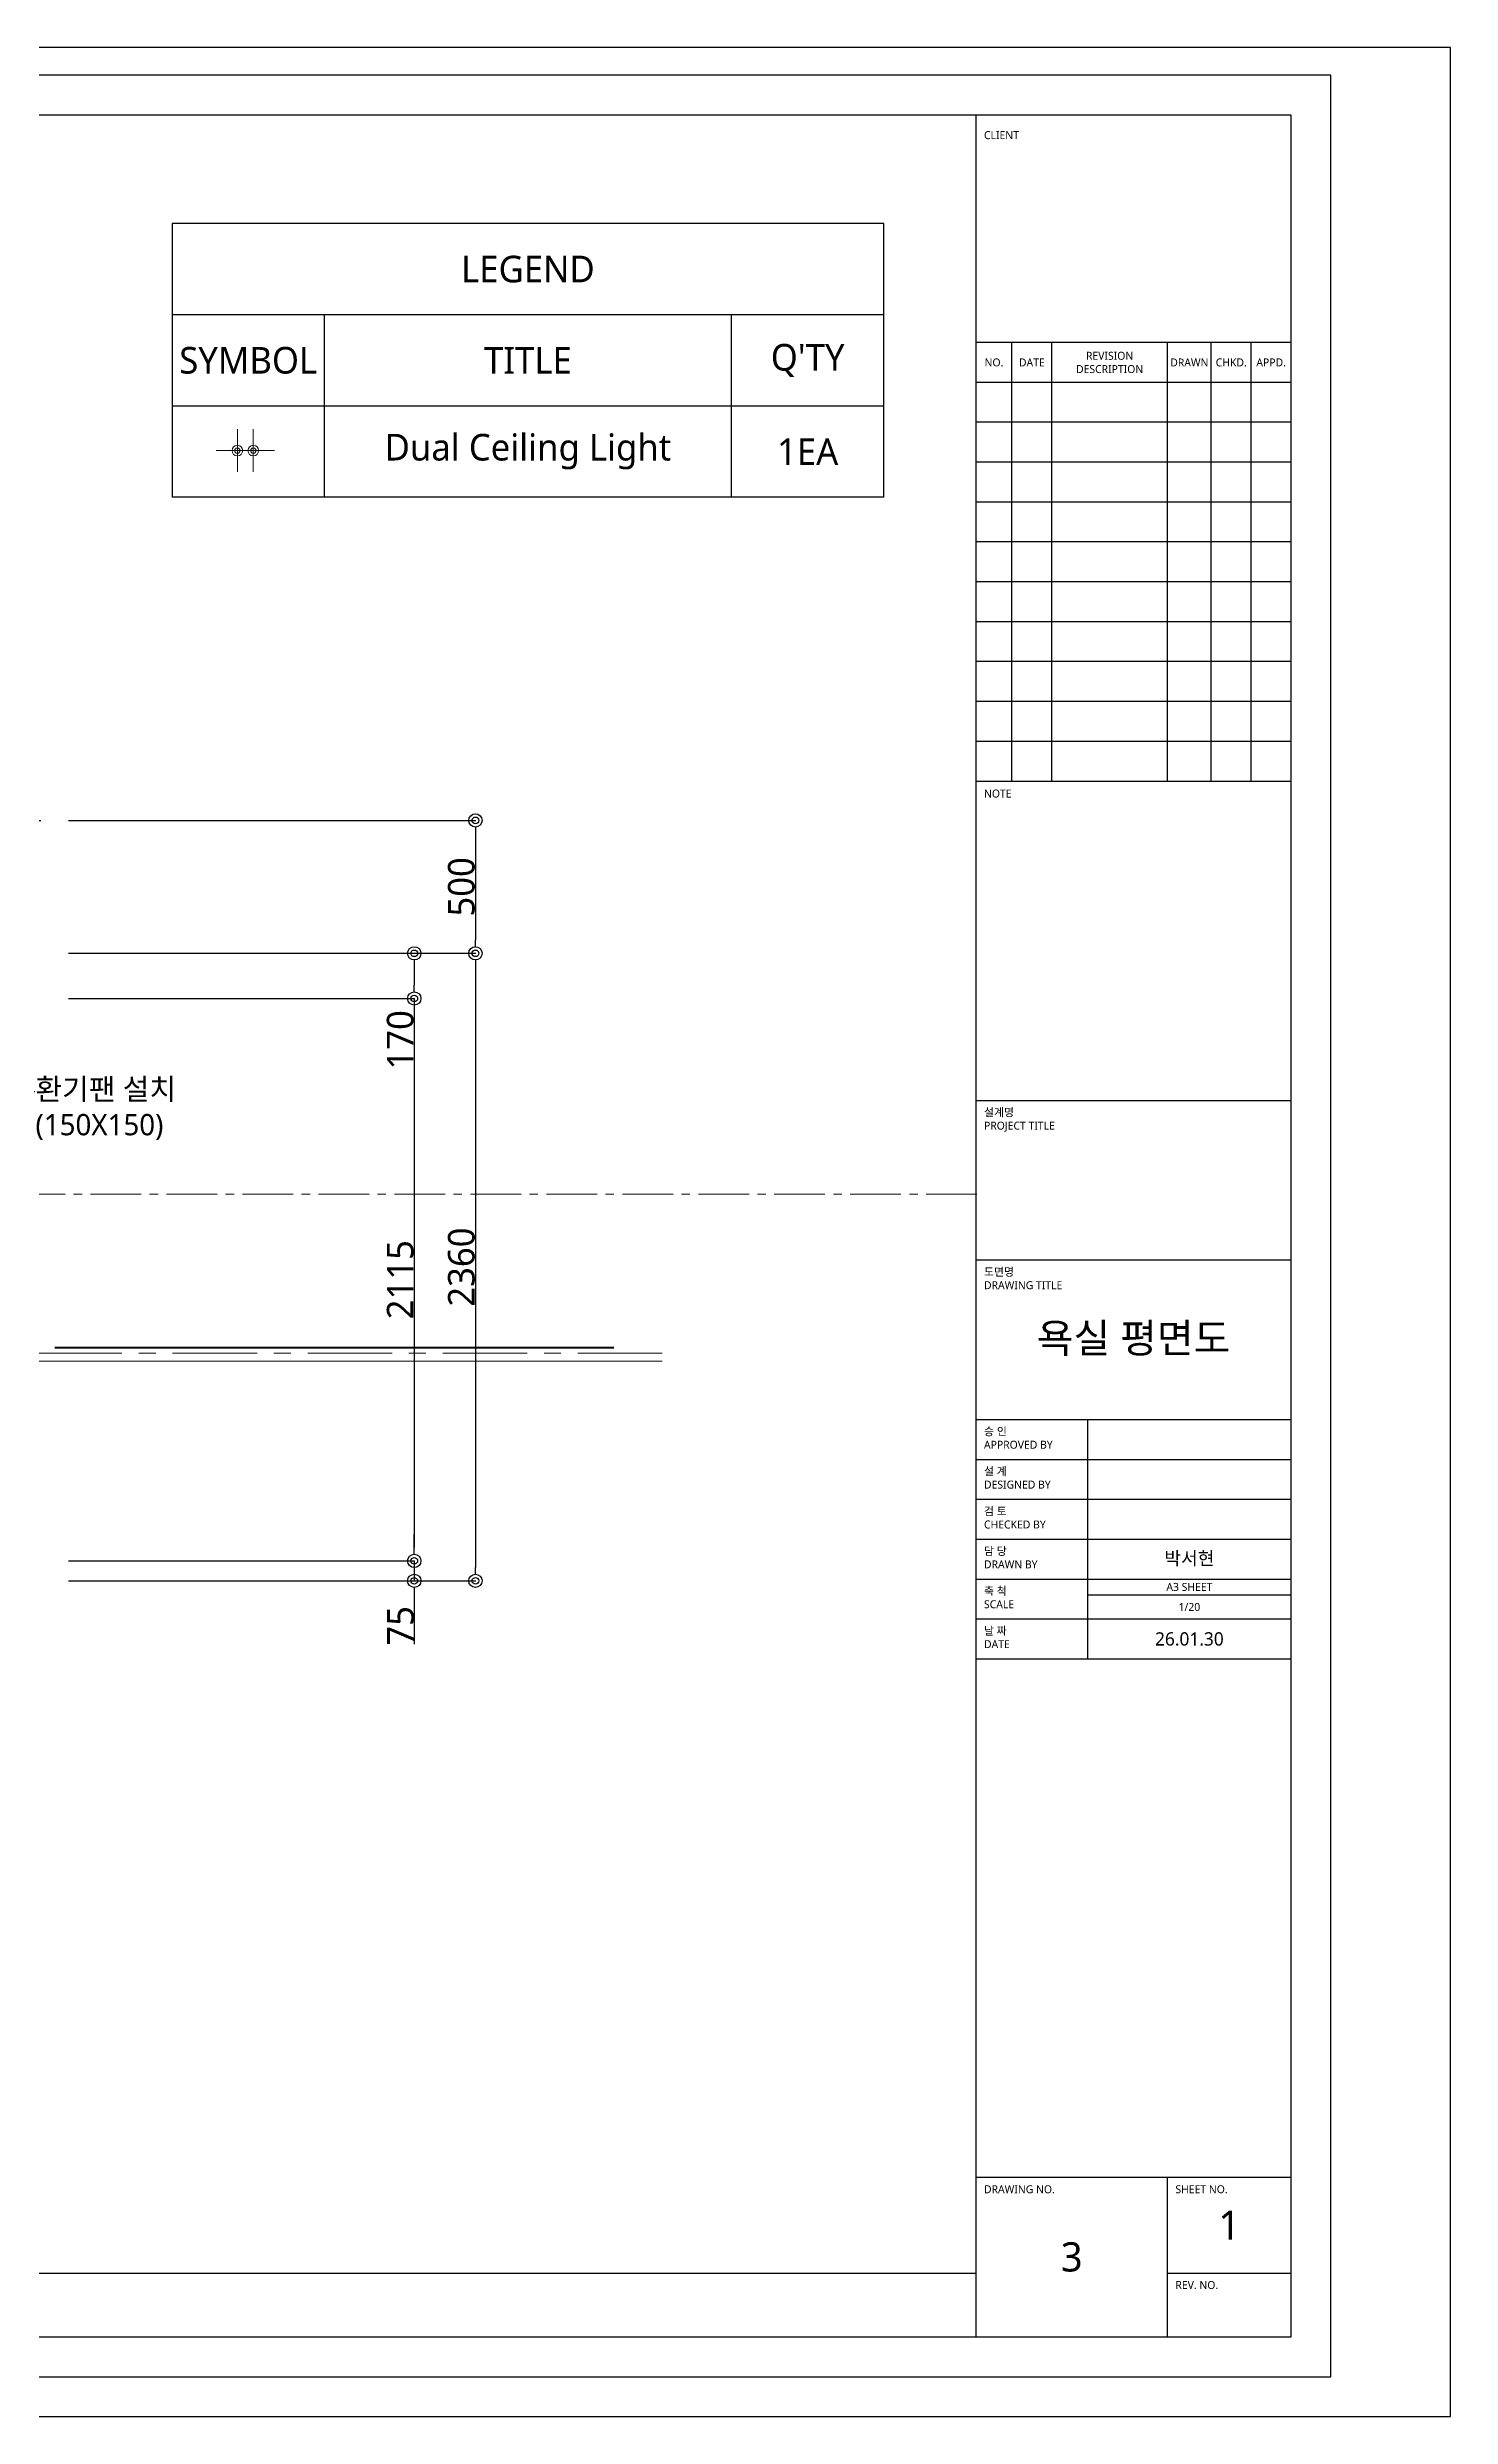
# Model space of a CAD drawing. Header units: millimetres. Extents: x 0 to 12600, y 0 to 8910.
# Drawn here: x 7322 to 12600, y 0 to 8910 of the extents above; entities that cross this region are included whole.
import ezdxf
from ezdxf import colors
from ezdxf.entities.mleader import LeaderData, LeaderLine
from ezdxf.math import Vec2, Vec3

# ---------------------------------------------------------------- set-up
doc = ezdxf.new("R2010")
doc.units = ezdxf.units.MM
doc.header["$LTSCALE"] = 10
doc.linetypes.add('CENTER', pattern=[50.8, 31.75, -6.35, 6.35, -6.35])
doc.linetypes.add('CENTER2', pattern=[28.575, 19.05, -3.175, 3.175, -3.175])
for name, color, linetype, lineweight in [('가구', 4, 'Continuous', 20), ('구체선', 7, 'Continuous', 9), ('문자', 3, 'Continuous', 20), ('벽체선', 2, 'Continuous', 40), ('중심선', 1, 'CENTER', 9), ('치수', 7, 'Continuous', 20)]:
    doc.layers.add(name, color=color, linetype=linetype, lineweight=lineweight)
for name, color, linetype in [('벽체중심선', 1, 'CENTER'), ('실선', 7, 'Continuous'), ('틀', 7, 'Continuous')]:
    doc.layers.add(name, color=color, linetype=linetype)
doc.styles.add('H1', font='malgun.ttf', dxfattribs={"height": 100})
doc.styles.add('H2', font='malgun.ttf')
doc.dimstyles.new('ISO-25', dxfattribs={"dimtxt": 120, "dimasz": 50, "dimexe": 1.25, "dimexo": 80, "dimtad": 1, "dimtxsty": 'H1', "dimblk": 'ORIGIN2', "dimcen": 2.5, "dimadec": 0, "dimazin": 0, "dimtfac": 1, "dimtmove": 0, "dimatfit": 3, "dimldrblk": 'ORIGIN', "dimfxl": 1, "dimarcsym": 0})

# ---------------------------------------------------------------- blocks, each defined once
blk = doc.blocks.new('_Origin2')
at = {"color": 0, "linetype": 'ByBlock', "lineweight": -2}
blk.add_line((-0.5, 0), (-1, 0), dxfattribs=at)
for radius in [0.5, 0.25]:
    blk.add_circle((0, 0), radius, dxfattribs=at)
blk = doc.blocks.new('*D8')
at = {"layer": 'Defpoints', "color": 0, "transparency": 16777216}
for p in [(7322.5, 6003), (7322.5, 5503), (8932.2, 5503)]:
    blk.add_point(p, dxfattribs=at)
at = {"layer": '치수', "color": 0, "lineweight": -2, "transparency": 16777216}
for p, q in [((7402.5, 6003), (8933.5, 6003)), ((8932.2, 5953), (8932.2, 5553)), ((7402.5, 5503), (8933.5, 5503))]:
    blk.add_line(p, q, dxfattribs=at)
at = {"layer": '치수', "color": 0, "lineweight": -2, "transparency": 16777216, "xscale": 50, "yscale": 50, "zscale": 50}
for p, rotation in [((8932.2, 6003), 90), ((8932.2, 5503), 270)]:
    blk.add_blockref('_Origin2', p, dxfattribs=dict(at, rotation=rotation))
at = {"layer": '치수', "color": 0, "transparency": 16777216, "insert": (8879.9, 5753), "char_height": 100, "attachment_point": 5, "rotation": 90, "style": 'H1'}
blk.add_mtext('500', dxfattribs=at)
blk = doc.blocks.new('_Origin')
at = {"color": 0, "linetype": 'ByBlock', "lineweight": -2}
blk.add_line((0, 0), (-1, 0), dxfattribs=at)
blk.add_circle((0, 0), 0.5, dxfattribs=at)
blk = doc.blocks.new('*D9')
at = {"layer": 'Defpoints', "color": 0, "transparency": 16777216}
for p in [(7322.5, 5503), (7322.5, 3143), (8932.2, 3143)]:
    blk.add_point(p, dxfattribs=at)
at = {"layer": '치수', "color": 0, "lineweight": -2, "transparency": 16777216}
for p, q in [((7402.5, 5503), (8933.5, 5503)), ((8932.2, 5453), (8932.2, 3193)), ((7402.5, 3143), (8933.5, 3143))]:
    blk.add_line(p, q, dxfattribs=at)
at = {"layer": '치수', "color": 0, "lineweight": -2, "transparency": 16777216, "xscale": 50, "yscale": 50, "zscale": 50}
for p, rotation in [((8932.2, 5503), 90), ((8932.2, 3143), 270)]:
    blk.add_blockref('_Origin2', p, dxfattribs=dict(at, rotation=rotation))
at = {"layer": '치수', "color": 0, "transparency": 16777216, "insert": (8879.9, 4323), "char_height": 100, "attachment_point": 5, "rotation": 90, "style": 'H1'}
blk.add_mtext('2360', dxfattribs=at)
blk = doc.blocks.new('*D10')
at = {"layer": 'Defpoints', "color": 0, "transparency": 16777216}
for p in [(7322.5, 5503), (7322.5, 5333), (8702.5, 5333)]:
    blk.add_point(p, dxfattribs=at)
at = {"layer": '치수', "color": 0, "lineweight": -2, "transparency": 16777216}
for p, q in [((7402.5, 5503), (8703.8, 5503)), ((8702.5, 5453), (8702.5, 5383)), ((7402.5, 5333), (8703.8, 5333)), ((8702.5, 5333), (8702.5, 5072.4))]:
    blk.add_line(p, q, dxfattribs=at)
at = {"layer": '치수', "color": 0, "lineweight": -2, "transparency": 16777216, "xscale": 50, "yscale": 50, "zscale": 50}
for p, rotation in [((8702.5, 5503), 90), ((8702.5, 5333), 270)]:
    blk.add_blockref('_Origin2', p, dxfattribs=dict(at, rotation=rotation))
at = {"layer": '치수', "color": 0, "transparency": 16777216, "insert": (8649.9, 5177.7), "char_height": 100, "attachment_point": 5, "rotation": 90, "style": 'H1'}
blk.add_mtext('170', dxfattribs=at)
blk = doc.blocks.new('*D11')
at = {"layer": 'Defpoints', "color": 0, "transparency": 16777216}
for p in [(7322.5, 5333), (7322.5, 3218), (8702.5, 3218)]:
    blk.add_point(p, dxfattribs=at)
at = {"layer": '치수', "color": 0, "lineweight": -2, "transparency": 16777216}
for p, q in [((7402.5, 5333), (8703.8, 5333)), ((8702.5, 5283), (8702.5, 3268)), ((7402.5, 3218), (8703.8, 3218))]:
    blk.add_line(p, q, dxfattribs=at)
at = {"layer": '치수', "color": 0, "lineweight": -2, "transparency": 16777216, "xscale": 50, "yscale": 50, "zscale": 50}
for p, rotation in [((8702.5, 5333), 90), ((8702.5, 3218), 270)]:
    blk.add_blockref('_Origin2', p, dxfattribs=dict(at, rotation=rotation))
at = {"layer": '치수', "color": 0, "transparency": 16777216, "insert": (8649.9, 4275.5), "char_height": 100, "attachment_point": 5, "rotation": 90, "style": 'H1'}
blk.add_mtext('2115', dxfattribs=at)
blk = doc.blocks.new('*D12')
at = {"layer": 'Defpoints', "color": 0, "transparency": 16777216}
for p in [(7327.1, 3218), (7327.1, 3143), (8702.5, 3143)]:
    blk.add_point(p, dxfattribs=at)
at = {"layer": '치수', "color": 0, "lineweight": -2, "transparency": 16777216}
for p, q in [((8702.5, 3268), (8702.5, 3318)), ((7407.1, 3218), (8703.8, 3218)), ((8702.5, 3218), (8702.5, 3143)), ((7407.1, 3143), (8703.8, 3143)), ((8702.5, 3093), (8702.5, 2904.7))]:
    blk.add_line(p, q, dxfattribs=at)
at = {"layer": '치수', "color": 0, "lineweight": -2, "transparency": 16777216, "xscale": 50, "yscale": 50, "zscale": 50}
for p, rotation in [((8702.5, 3218), 270), ((8702.5, 3143), 90)]:
    blk.add_blockref('_Origin2', p, dxfattribs=dict(at, rotation=rotation))
at = {"layer": '치수', "color": 0, "transparency": 16777216, "insert": (8651, 2973.8), "char_height": 100, "attachment_point": 5, "rotation": 90, "style": 'H1'}
blk.add_mtext('75', dxfattribs=at)
blk = doc.blocks.new('*U31')
at = {"layer": '중심선', "color": 0, "linetype": 'CENTER2', "transparency": 16777216}
blk.add_line((4799.75, 0), (-5392.25, 0), dxfattribs=at)

msp = doc.modelspace()

# ---------------------------------------------------------------- linework, layer by layer
for p, q in [((12600, 8910), (0, 8910)), ((12600, 0), (12600, 8910)), ((12150, 8805), (480, 8805)), ((12000, 8655), (630, 8655)), ((12000, 7800), (10815, 7800)), ((10950, 6150), (10950, 7800)), ((11100, 6150), (11100, 7800)), ((11535, 6150), (11535, 7800)), ((11700, 6150), (11700, 7800)), ((11850, 6150), (11850, 7800)), ((12000, 7650), (10815, 7650)), ((12000, 7500), (10815, 7500)), ((12000, 7350), (10815, 7350)), ((12000, 7200), (10815, 7200)), ((12000, 7050), (10815, 7050)), ((12000, 6900), (10815, 6900)), ((12000, 6750), (10815, 6750)), ((12000, 6600), (10815, 6600)), ((12000, 6450), (10815, 6450)), ((12000, 6300), (10815, 6300)), ((10815, 6150), (12000, 6150)), ((10815, 4950), (12000, 4950)), ((10815, 4350), (12000, 4350)), ((10815, 3750), (12000, 3750)), ((11235, 2850), (11235, 3750)), ((10815, 3600), (12000, 3600)), ((10815, 3450), (12000, 3450)), ((10815, 3300), (12000, 3300)), ((10815, 3150), (12000, 3150)), ((11235, 3090), (12000, 3090)), ((10815, 3000), (12000, 3000)), ((10815, 2850), (12000, 2850)), ((10815, 900), (12000, 900)), ((630, 300), (12000, 300)), ((480, 150), (12150, 150)), ((0, 0), (12600, 0))]:
    msp.add_line(p, q)
at = {"layer": '가구'}
for p, q in [((8036.962, 7473.721), (8036.962, 7393.721)), ((8096.962, 7393.721), (8096.962, 7473.721)), ((8036.962, 7393.721), (7956.962, 7393.721)), ((8036.962, 7393.721), (8096.962, 7393.721)), ((8036.962, 7393.721), (8036.962, 7313.721)), ((8096.962, 7393.721), (8096.962, 7313.721)), ((8096.962, 7393.721), (8176.962, 7393.721))]:
    msp.add_line(p, q, dxfattribs=at)
for centre, radius in [((8036.962, 7393.721), 20), ((8036.962, 7393.721), 10), ((8096.962, 7393.721), 20), ((8096.962, 7393.721), 10)]:
    msp.add_circle(centre, radius, dxfattribs=at)
at = {"layer": '구체선'}
msp.add_line((9635, 3969.006), (3965, 3969.006), dxfattribs=at)
at = {"layer": '벽체선'}
msp.add_line((9453, 4019.006), (7350, 4019.006), dxfattribs=at)
at = {"layer": '벽체중심선'}
msp.add_line((3932.5, 6003.006), (7322.5, 6003.006), dxfattribs=at)
at = {"layer": '실선'}
for p, q in [((10467.73, 8247.175), (7791.957, 8247.175)), ((7791.957, 8247.175), (7791.957, 7218.082)), ((10467.73, 7218.082), (10467.73, 8247.175)), ((10467.73, 7904.144), (7791.957, 7904.144)), ((8363.675, 7904.144), (8363.675, 7218.082)), ((9896.011, 7218.082), (9896.011, 7904.144)), ((10467.73, 7561.113), (7791.957, 7561.113)), ((10467.73, 7218.082), (7791.957, 7218.082))]:
    msp.add_line(p, q, dxfattribs=at)
at = {"layer": '중심선'}
msp.add_line((9635, 3999.006), (3965, 3999.006), dxfattribs=at)
at = {"layer": '틀'}
for p, q in [((12150, 150), (12150, 8805)), ((10815, 300), (10815, 8655)), ((12000, 300), (12000, 8655)), ((11535, 300), (11535, 900)), ((630, 540), (10815, 540)), ((11535, 540), (12000, 540))]:
    msp.add_line(p, q, dxfattribs=at)

# ---------------------------------------------------------------- block references
at = {"layer": '중심선', "linetype": 'CENTER2'}
msp.add_blockref('*U31', (6018.75, 4597.5), dxfattribs=at)

# ---------------------------------------------------------------- texts
at = {"char_height": 30, "style": 'H1'}
for s, width, insert, attachment_point in [('CLIENT', 300, (10845, 8595), 1), ('REVISION\\PDESCRIPTION', 435, (11317.5, 7725), 5), ('NO.', 135, (10882.5, 7725), 5), ('DATE', 150, (11025, 7725), 5), ('DRAWN', 165, (11617.5, 7725), 5), ('CHKD.', 150, (11775, 7725), 5), ('APPD.', 150, (11925, 7725), 5), ('NOTE', 300, (10845, 6118.919), 1), ('{\\fGulim|b0|i0|c129|p50;설계명}\\PPROJECT TITLE', 830.89014, (10845, 4920), 1), ('{\\fGulim|b0|i0|c129|p50;도면명}\\PDRAWING TITLE', 331.2345, (10845, 4320), 1), ('{\\fGulim|b0|i0|c129|p50;승 인}\\PAPPROVED BY', 300, (10845, 3720), 1), ('설 계\\PDESIGNED BY', 300, (10845, 3570), 1), ('검 토\\PCHECKED BY', 300, (10845, 3420), 1), ('담 당\\PDRAWN BY', 300, (10845, 3270), 1), ('축 척\\PSCALE', 300, (10845, 3120), 1), ('A3 SHEET', 765, (11617.5, 3120), 5), ('1/20', 765, (11617.5, 3044.591), 5), ('날 짜\\PDATE', 300, (10845, 2970), 1)]:
    msp.add_mtext_dynamic_manual_height_columns(s, width=width, gutter_width=375, heights=[0], dxfattribs=dict(at, insert=insert, attachment_point=attachment_point))
at = {"layer": '실선', "attachment_point": 5, "style": 'H1'}
for s, width, insert, char_height in [('LEGEND', 2675.77362, (9129.843, 8075.66), 100.1266), ('SYMBOL', 571.71878, (8077.816, 7732.628), 100.1266), ('TITLE', 1532.33607, (9129.843, 7732.628), 100.1266), ("Q'TY", 571.71878, (10181.871, 7732.628), 100.1266), ('Dual Ceiling Light', 1532.33607, (9129.843, 7389.597), 100.12655), ('1EA', 571.71878, (10181.871, 7389.597), 100.1266)]:
    msp.add_mtext_dynamic_manual_height_columns(s, width=width, gutter_width=500.633, heights=[0], dxfattribs=dict(at, insert=insert, char_height=char_height))
at = {"layer": '틀'}
for s, width, gutter_width, insert, char_height, attachment_point, style in [('욕실 평면도', 1185, 375, (11407.5, 4050), 110, 5, 'H2'), ('박서현', 765, 550, (11617.5, 3225), 50, 5, 'H1'), ('26.01.30', 765, 550, (11617.5, 2924.241), 50, 5, 'H1'), ('DRAWING NO.', 300, 375, (10845, 870), 30, 1, 'H1'), ('SHEET NO.', 300, 375, (11565, 870), 30, 1, 'H1'), ('1', 465, 550, (11767.5, 720), 110, 5, 'H2'), ('3', 720, 550, (11175, 600), 110, 5, 'H2'), ('REV. NO.', 300, 375, (11565, 510), 30, 1, 'H1')]:
    msp.add_mtext_dynamic_manual_height_columns(s, width=width, gutter_width=gutter_width, heights=[0], dxfattribs=dict(at, insert=insert, char_height=char_height, attachment_point=attachment_point, style=style))

# ---------------------------------------------------------------- dimensions: what is measured, and where the dimension line sits
at = {"layer": '치수'}
for base, p1, p2, picture, middle in [((8932.216, 5503.006), (7322.5, 6003.006), (7322.5, 5503.006), '*D8', (8879.926, 5753.006)), ((8932.216, 3143.006), (7322.5, 5503.006), (7322.5, 3143.006), '*D9', (8879.926, 4323.006)), ((8702.5, 5333.006), (7322.5, 5503.006), (7322.5, 5333.006), '*D10', (8649.939, 5177.693)), ((8702.5, 3218.006), (7322.5, 5333.006), (7322.5, 3218.006), '*D11', (8649.939, 4275.506)), ((8702.5, 3143.006), (7327.111, 3218.006), (7327.111, 3143.006), '*D12', (8651.026, 2973.835))]:
    dim = msp.add_linear_dim(base=base, p1=p1, p2=p2, angle=90, dimstyle='ISO-25', dxfattribs=at)
    dim.commit()
    dim.dimension.update_dxf_attribs({"geometry": picture, "text_midpoint": middle})

# ---------------------------------------------------------------- leaders
at = {"layer": '문자'}
ml = msp.add_multileader_mtext('Standard', dxfattribs=at)
ml.set_content('환기팬 설치\\P(150X150)', color=256, style='H1')
ml.set_leader_properties()
ml.set_arrow_properties(name='ORIGIN')
ml.build(insert=Vec2(0, 0))
ml.multileader.update_dxf_attribs({"arrow_head_size": 50})
ctx = ml.context
ctx.base_point, ctx.char_height, ctx.arrow_head_size, ctx.plane_origin = Vec3(7275.745, 4983.006), 80, 50, Vec3(5832.5, 5103.006)
notes = []
notes.append((ctx, [(0, (1, 1, 0), (5952.5, 4983.006), (1, 0), 1323.245, [(0, [(5832.5, 5103.006)], 0, [])])]))
ctx.mtext.insert, ctx.mtext.width, ctx.mtext.flow_direction = Vec3(7277.745, 5032.082), 713.8587, 5
for ctx, leaders in notes:
    for number, flags, end, landing, length, lines in leaders:
        leader = LeaderData()
        leader.index, (leader.has_last_leader_line, leader.has_dogleg_vector, leader.attachment_direction) = number, flags
        leader.last_leader_point, leader.dogleg_vector, leader.dogleg_length = Vec3(end), Vec3(landing), length
        for number, points, colour, breaks in lines:
            line = LeaderLine()
            line.index, line.vertices, line.color, line.breaks = number, Vec3.list(points), colors.encode_raw_color(colour), breaks
            leader.lines.append(line)
        ctx.leaders.append(leader)

doc.saveas('drawing.dxf')
